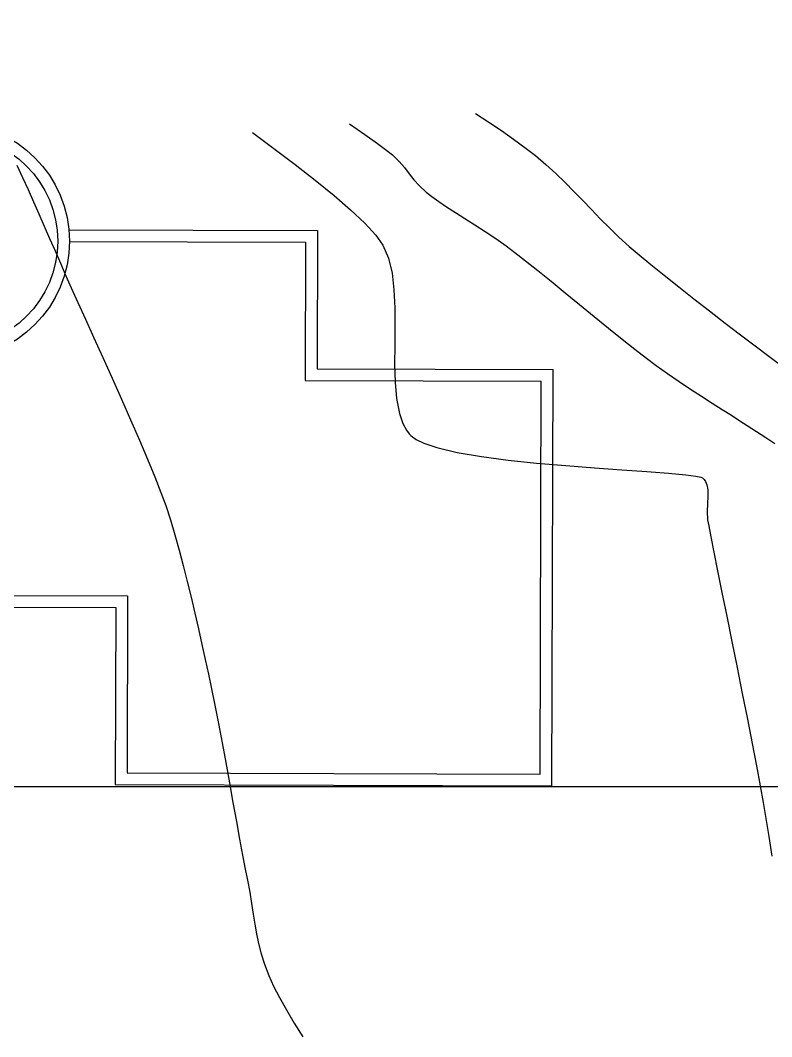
# Model space of a CAD drawing. Header units: feet. Extents: x 26064 to 27719, y 16802 to 28989.
# Drawn here: x 26569.9 to 26633.5, y 17783.9 to 17870 of the extents above; entities that cross this region are included whole.
import ezdxf

# ---------------------------------------------------------------- set-up
doc = ezdxf.new("R2010")
doc.units = ezdxf.units.FT
doc.header["$LTSCALE"] = 50
doc.header["$MEASUREMENT"] = 0
doc.linetypes.add('HIDDEN', pattern=[0.375, 0.25, -0.125])
doc.linetypes.add('HIDN25', pattern=[0.0938, 0.0625, -0.0313])
for name, color, linetype in [('CONT-MJR', 160, 'HIDDEN'), ('CONT-MNR', 55, 'HIDN25'), ('IAN-CHECK', 221, 'Continuous'), ('POOL', 5, 'Continuous')]:
    doc.layers.add(name, color=color, linetype=linetype)

msp = doc.modelspace()

# ---------------------------------------------------------------- linework, layer by layer
at = {"layer": 'CONT-MJR', "color": 7}
for p, q in [((26608.45338, 17862.12382, 630), (26609.55775, 17861.39824, 630)), ((26609.55775, 17861.39824, 630), (26610.6338, 17860.67404, 630)), ((26610.6338, 17860.67404, 630), (26611.66411, 17859.95571, 630)), ((26611.66411, 17859.95571, 630), (26612.63126, 17859.24774, 630)), ((26612.63126, 17859.24774, 630), (26613.51784, 17858.55463, 630)), ((26613.51784, 17858.55463, 630), (26614.40789, 17857.80054, 630)), ((26614.40789, 17857.80054, 630), (26615.2385, 17857.04347, 630)), ((26615.2385, 17857.04347, 630), (26616.02394, 17856.28337, 630)), ((26616.02394, 17856.28337, 630), (26616.77852, 17855.5202, 630)), ((26616.77852, 17855.5202, 630), (26617.51652, 17854.75394, 630)), ((26617.51652, 17854.75394, 630), (26618.25222, 17853.98452, 630)), ((26618.25222, 17853.98452, 630), (26618.99991, 17853.21193, 630)), ((26618.99991, 17853.21193, 630), (26619.77389, 17852.4361, 630)), ((26619.77389, 17852.4361, 630), (26620.58844, 17851.65702, 630)), ((26620.58844, 17851.65702, 630), (26621.45784, 17850.87463, 630)), ((26621.45784, 17850.87463, 630), (26622.29909, 17850.15902, 630)), ((26622.29909, 17850.15902, 630), (26623.29937, 17849.33434, 630)), ((26623.29937, 17849.33434, 630), (26624.42744, 17848.42365, 630)), ((26624.42744, 17848.42365, 630), (26625.65208, 17847.45003, 630)), ((26625.65208, 17847.45003, 630), (26626.94205, 17846.43657, 630)), ((26626.94205, 17846.43657, 630), (26628.26613, 17845.40632, 630)), ((26628.26613, 17845.40632, 630), (26629.59307, 17844.38237, 630)), ((26629.59307, 17844.38237, 630), (26630.89166, 17843.38778, 630)), ((26630.89166, 17843.38778, 630), (26632.13067, 17842.44564, 630)), ((26632.13067, 17842.44564, 630), (26633.27885, 17841.57902, 630)), ((26633.27885, 17841.57902, 630), (26634.30498, 17840.81099, 630))]:
    msp.add_line(p, q, dxfattribs=at)
at = {"layer": 'CONT-MNR', "color": 7}
for p, q in [((26597.78478, 17861.24178, 629), (26599.07279, 17860.33464, 629)), ((26599.07279, 17860.33464, 629), (26600.14133, 17859.57147, 629)), ((26569.61088, 17857.75142, 627), (26570.08876, 17856.71758, 627)), ((26593.16763, 17857.81275, 628), (26594.87789, 17856.47511, 628)), ((26601.96689, 17858.06249, 629), (26602.42228, 17857.53889, 629)), ((26602.42228, 17857.53889, 629), (26602.82653, 17857.02806, 629)), ((26602.82653, 17857.02806, 629), (26603.23218, 17856.51925, 629)), ((26570.08876, 17856.71758, 627), (26570.55717, 17855.68428, 627)), ((26603.69177, 17856.00169, 629), (26604.25784, 17855.46463, 629)), ((26570.55717, 17855.68428, 627), (26571.01834, 17854.65054, 627)), ((26606.74203, 17853.74989, 629), (26607.54543, 17853.2445, 629)), ((26607.54543, 17853.2445, 629), (26608.39139, 17852.70866, 629)), ((26572.38065, 17851.53703, 627), (26572.83509, 17850.49185, 627)), ((26572.83509, 17850.49185, 627), (26573.29342, 17849.44137, 627)), ((26573.29342, 17849.44137, 627), (26573.75784, 17848.38463, 627)), ((26601.07361, 17849.88033, 628), (26601.37173, 17848.60704, 628)), ((26612.68087, 17849.6503, 629), (26613.71033, 17848.82721, 629)), ((26601.37173, 17848.60704, 628), (26601.53784, 17847.18738, 628)), ((26614.83666, 17847.91575, 629), (26616.02982, 17846.94385, 629)), ((26601.60753, 17845.66396, 628), (26601.61643, 17844.07938, 628)), ((26619.7096, 17843.94485, 629), (26620.86943, 17843.01052, 629)), ((26601.59428, 17840.89724, 628), (26601.63446, 17839.3849, 628)), ((26601.75629, 17837.98185, 628), (26601.99539, 17836.73072, 628)), ((26628.47903, 17837.60277, 629), (26629.32361, 17837.06662, 629)), ((26579.24034, 17836.17651, 627), (26579.98173, 17834.46809, 627)), ((26630.10729, 17836.56869, 629), (26630.81904, 17836.11077, 629)), ((26602.59494, 17835.31547, 628), (26602.83496, 17834.99751, 628)), ((26630.81904, 17836.11077, 629), (26631.44784, 17835.69463, 629)), ((26631.44784, 17835.69463, 629), (26632.22296, 17835.18395, 629)), ((26603.09674, 17834.73853, 628), (26603.41973, 17834.51589, 628)), ((26604.05695, 17834.20491, 628), (26605.16306, 17833.83072, 628)), ((26580.66912, 17832.84879, 627), (26581.28256, 17831.35751, 627)), ((26608.94055, 17833.07393, 628), (26611.20975, 17832.7772, 628)), ((26611.20975, 17832.7772, 628), (26613.61904, 17832.52506, 628)), ((26627.71784, 17831.22463, 628), (26627.79053, 17831.14281, 628)), ((26627.91033, 17830.96941, 628), (26628.03344, 17830.68629, 628)), ((26581.80211, 17830.03316, 627), (26582.20784, 17828.91463, 627)), ((26628.11791, 17829.69517, 628), (26628.07676, 17829.0715, 628)), ((26628.07676, 17829.0715, 628), (26628.04978, 17828.4107, 628)), ((26582.60394, 17827.70405, 627), (26582.98406, 17826.44836, 627)), ((26628.191, 17827.20187, 628), (26628.37145, 17826.26729, 628)), ((26583.34905, 17825.15675, 627), (26583.69978, 17823.83842, 627)), ((26584.0371, 17822.50257, 627), (26584.36189, 17821.1584, 627)), ((26584.36189, 17821.1584, 627), (26584.67499, 17819.8151, 627)), ((26586.66875, 17810.47102, 627), (26586.97647, 17808.8388, 627)), ((26631.46146, 17810.84005, 628), (26631.86656, 17808.77723, 628)), ((26587.28859, 17807.1518, 627), (26587.59954, 17805.45043, 627)), ((26632.80784, 17803.78463, 628), (26633.03412, 17802.43454, 628)), ((26633.03412, 17802.43454, 628), (26633.27157, 17800.90557, 628)), ((26633.27157, 17800.90557, 628), (26633.51908, 17799.22769, 628)), ((26589.32491, 17796.17193, 627), (26589.48146, 17795.22223, 627)), ((26589.48146, 17795.22223, 627), (26589.6153, 17794.3343, 627)), ((26590.05848, 17791.82873, 627), (26590.27941, 17790.97551, 627)), ((26590.27941, 17790.97551, 627), (26590.5666, 17790.07789, 627)), ((26590.93784, 17789.11463, 627), (26591.33742, 17788.23889, 627)), ((26591.33742, 17788.23889, 627), (26591.84041, 17787.26568, 627)), ((26591.84041, 17787.26568, 627), (26592.43212, 17786.21368, 627)), ((26593.09786, 17785.10159, 627), (26593.82297, 17783.9481, 627))]:
    msp.add_line(p, q, dxfattribs=at)
at = {"layer": 'CONT-MNR', "color": 7, "extrusion": (-0.594469, -0.804119, 0)}
msp.add_line((26589.54537, 17860.52303, 628), (26591.37501, 17859.17041, 628), dxfattribs=at)
at = {"layer": 'CONT-MNR', "color": 7, "extrusion": (0.592876, 0.805294, 0)}
msp.add_line((26600.14133, 17859.57147, 629), (26600.93736, 17858.98542, 629), dxfattribs=at)
at = {"layer": 'CONT-MNR', "color": 7, "extrusion": (-0.60375, -0.797174, 0)}
msp.add_line((26591.37501, 17859.17041, 628), (26593.16763, 17857.81275, 628), dxfattribs=at)
at = {"layer": 'CONT-MNR', "color": 7, "extrusion": (-0.624091, -0.781352, 0)}
msp.add_line((26600.93736, 17858.98542, 629), (26601.40784, 17858.60963, 629), dxfattribs=at)
at = {"layer": 'CONT-MNR', "color": 7, "extrusion": (0.699447, 0.714685, 0)}
msp.add_line((26601.40784, 17858.60963, 629), (26601.96689, 17858.06249, 629), dxfattribs=at)
at = {"layer": 'CONT-MNR', "color": 7, "extrusion": (-0.63256, -0.774511, 0)}
msp.add_line((26594.87789, 17856.47511, 628), (26596.46049, 17855.18257, 628), dxfattribs=at)
at = {"layer": 'CONT-MNR', "color": 7, "extrusion": (0.747739, 0.663993, 0)}
msp.add_line((26603.23218, 17856.51925, 629), (26603.69177, 17856.00169, 629), dxfattribs=at)
at = {"layer": 'CONT-MNR', "color": 7, "extrusion": (0.655151, 0.755498, 0)}
msp.add_line((26596.46049, 17855.18257, 628), (26597.87011, 17853.96018, 628), dxfattribs=at)
at = {"layer": 'CONT-MNR', "color": 7, "extrusion": (-0.622128, -0.782916, 0)}
msp.add_line((26604.25784, 17855.46463, 629), (26604.73911, 17855.0822, 629), dxfattribs=at)
at = {"layer": 'CONT-MNR', "color": 7, "extrusion": (-0.577337, -0.816506, 0)}
msp.add_line((26604.73911, 17855.0822, 629), (26605.32368, 17854.66886, 629), dxfattribs=at)
at = {"layer": 'CONT-MNR', "color": 7, "extrusion": (0.915089, 0.403253, 0)}
msp.add_line((26571.01834, 17854.65054, 627), (26571.4745, 17853.61541, 627), dxfattribs=at)
at = {"layer": 'CONT-MNR', "color": 7, "extrusion": (0.55098, 0.834518, 0)}
msp.add_line((26605.32368, 17854.66886, 629), (26605.99639, 17854.22471, 629), dxfattribs=at)
at = {"layer": 'CONT-MNR', "color": 7, "extrusion": (0.537138, 0.843495, 0)}
msp.add_line((26605.99639, 17854.22471, 629), (26606.74203, 17853.74989, 629), dxfattribs=at)
at = {"layer": 'CONT-MNR', "color": 7, "extrusion": (0.916336, 0.40041, 0)}
msp.add_line((26571.4745, 17853.61541, 627), (26571.92786, 17852.57789, 627), dxfattribs=at)
at = {"layer": 'CONT-MNR', "color": 7, "extrusion": (-0.68728, -0.726392, 0)}
msp.add_line((26597.87011, 17853.96018, 628), (26599.06141, 17852.83302, 628), dxfattribs=at)
at = {"layer": 'CONT-MNR', "color": 7, "extrusion": (0.916992, 0.398906, 0)}
msp.add_line((26571.92786, 17852.57789, 627), (26572.38065, 17851.53703, 627), dxfattribs=at)
at = {"layer": 'CONT-MNR', "color": 7, "extrusion": (0.735436, 0.677595, 0)}
msp.add_line((26599.06141, 17852.83302, 628), (26599.9891, 17851.82615, 628), dxfattribs=at)
at = {"layer": 'CONT-MNR', "color": 7, "extrusion": (-0.54397, -0.839105, 0)}
msp.add_line((26608.39139, 17852.70866, 629), (26609.26474, 17852.14249, 629), dxfattribs=at)
at = {"layer": 'CONT-MNR', "color": 7, "extrusion": (0.812227, 0.583341, 0)}
msp.add_line((26599.9891, 17851.82615, 628), (26600.60784, 17850.96463, 628), dxfattribs=at)
at = {"layer": 'CONT-MNR', "color": 7, "extrusion": (0.558597, 0.829439, 0)}
msp.add_line((26609.26474, 17852.14249, 629), (26610.15028, 17851.54611, 629), dxfattribs=at)
at = {"layer": 'CONT-MNR', "color": 7, "extrusion": (0.918818, 0.394681, 0)}
msp.add_line((26600.60784, 17850.96463, 628), (26601.07361, 17849.88033, 628), dxfattribs=at)
at = {"layer": 'CONT-MNR', "color": 7, "extrusion": (0.578838, 0.815442, 0)}
msp.add_line((26610.15028, 17851.54611, 629), (26611.03284, 17850.91963, 629), dxfattribs=at)
at = {"layer": 'CONT-MNR', "color": 7, "extrusion": (0.602332, 0.798246, 0)}
msp.add_line((26611.03284, 17850.91963, 629), (26611.77836, 17850.35708, 629), dxfattribs=at)
at = {"layer": 'CONT-MNR', "color": 7, "extrusion": (-0.616561, -0.787308, 0)}
msp.add_line((26611.77836, 17850.35708, 629), (26612.68087, 17849.6503, 629), dxfattribs=at)
at = {"layer": 'CONT-MNR', "color": 7, "extrusion": (0.913223, 0.40746, 0)}
msp.add_line((26573.75784, 17848.38463, 627), (26574.21343, 17847.36354, 627), dxfattribs=at)
at = {"layer": 'CONT-MNR', "color": 7, "extrusion": (-0.629059, -0.777357, 0)}
msp.add_line((26613.71033, 17848.82721, 629), (26614.83666, 17847.91575, 629), dxfattribs=at)
at = {"layer": 'CONT-MNR', "color": 7, "extrusion": (0.911458, 0.411392, 0)}
msp.add_line((26574.21343, 17847.36354, 627), (26574.77453, 17846.12039, 627), dxfattribs=at)
at = {"layer": 'CONT-MNR', "color": 7, "extrusion": (0.998955, 0.045701, 0)}
msp.add_line((26601.53784, 17847.18738, 628), (26601.60753, 17845.66396, 628), dxfattribs=at)
at = {"layer": 'CONT-MNR', "color": 7, "extrusion": (0.632526, 0.774539, 0)}
msp.add_line((26616.02982, 17846.94385, 629), (26617.25973, 17845.93945, 629), dxfattribs=at)
at = {"layer": 'CONT-MNR', "color": 7, "extrusion": (0.910762, 0.412932, 0)}
msp.add_line((26574.77453, 17846.12039, 627), (26575.42121, 17844.69408, 627), dxfattribs=at)
at = {"layer": 'CONT-MNR', "color": 7, "extrusion": (-0.632188, -0.774815, 0)}
msp.add_line((26617.25973, 17845.93945, 629), (26618.49634, 17844.93047, 629), dxfattribs=at)
at = {"layer": 'CONT-MNR', "color": 7, "extrusion": (-0.630535, -0.776161, 0)}
msp.add_line((26618.49634, 17844.93047, 629), (26619.7096, 17843.94485, 629), dxfattribs=at)
at = {"layer": 'CONT-MNR', "color": 7, "extrusion": (0.910712, 0.413042, 0)}
msp.add_line((26575.42121, 17844.69408, 627), (26576.13352, 17843.1235, 627), dxfattribs=at)
at = {"layer": 'CONT-MNR', "color": 7, "extrusion": (0.999948, -0.01016, 0)}
msp.add_line((26601.61643, 17844.07938, 628), (26601.60014, 17842.47628, 628), dxfattribs=at)
at = {"layer": 'CONT-MNR', "color": 7, "extrusion": (0.911139, 0.412098, 0)}
msp.add_line((26576.13352, 17843.1235, 627), (26576.89154, 17841.44756, 627), dxfattribs=at)
at = {"layer": 'CONT-MNR', "color": 7, "extrusion": (0.999993, -0.003712, 0)}
msp.add_line((26601.60014, 17842.47628, 628), (26601.59428, 17840.89724, 628), dxfattribs=at)
at = {"layer": 'CONT-MNR', "color": 7, "extrusion": (-0.622036, -0.782989, 0)}
msp.add_line((26620.86943, 17843.01052, 629), (26621.94579, 17842.15542, 629), dxfattribs=at)
at = {"layer": 'CONT-MNR', "color": 7, "extrusion": (0.911984, 0.410226, 0)}
msp.add_line((26576.89154, 17841.44756, 627), (26577.6753, 17839.70514, 627), dxfattribs=at)
at = {"layer": 'CONT-MNR', "color": 7, "extrusion": (-0.613471, -0.789717, 0)}
msp.add_line((26621.94579, 17842.15542, 629), (26622.90861, 17841.40748, 629), dxfattribs=at)
at = {"layer": 'CONT-MNR', "color": 7, "extrusion": (0.599018, 0.800735, 0)}
msp.add_line((26622.90861, 17841.40748, 629), (26623.72784, 17840.79463, 629), dxfattribs=at)
at = {"layer": 'CONT-MNR', "color": 7, "extrusion": (0.58001, 0.81461, 0)}
msp.add_line((26623.72784, 17840.79463, 629), (26624.7118, 17840.09404, 629), dxfattribs=at)
at = {"layer": 'CONT-MNR', "color": 7, "extrusion": (0.913251, 0.407398, 0)}
msp.add_line((26577.6753, 17839.70514, 627), (26578.46488, 17837.93516, 627), dxfattribs=at)
at = {"layer": 'CONT-MNR', "color": 7, "extrusion": (-0.565846, -0.824511, 0)}
msp.add_line((26624.7118, 17840.09404, 629), (26625.68991, 17839.42278, 629), dxfattribs=at)
at = {"layer": 'CONT-MNR', "color": 7, "extrusion": (0.996251, 0.086509, 0)}
msp.add_line((26601.63446, 17839.3849, 628), (26601.75629, 17837.98185, 628), dxfattribs=at)
at = {"layer": 'CONT-MNR', "color": 7, "extrusion": (-0.55429, -0.832323, 0)}
msp.add_line((26625.68991, 17839.42278, 629), (26626.65116, 17838.78263, 629), dxfattribs=at)
at = {"layer": 'CONT-MNR', "color": 7, "extrusion": (0.545347, 0.83821, 0)}
msp.add_line((26626.65116, 17838.78263, 629), (26627.58454, 17838.17537, 629), dxfattribs=at)
at = {"layer": 'CONT-MNR', "color": 7, "extrusion": (0.914998, 0.403458, 0)}
msp.add_line((26578.46488, 17837.93516, 627), (26579.24034, 17836.17651, 627), dxfattribs=at)
at = {"layer": 'CONT-MNR', "color": 7, "extrusion": (-0.539136, -0.842219, 0)}
msp.add_line((26627.58454, 17838.17537, 629), (26628.47903, 17837.60277, 629), dxfattribs=at)
at = {"layer": 'CONT-MNR', "color": 7, "extrusion": (0.536282, 0.844039, 0)}
msp.add_line((26629.32361, 17837.06662, 629), (26630.10729, 17836.56869, 629), dxfattribs=at)
at = {"layer": 'CONT-MNR', "color": 7, "extrusion": (0.944665, 0.328037, 0)}
msp.add_line((26601.99539, 17836.73072, 628), (26602.29503, 17835.86782, 628), dxfattribs=at)
at = {"layer": 'CONT-MNR', "color": 7, "extrusion": (0.878811, 0.477171, 0)}
msp.add_line((26602.29503, 17835.86782, 628), (26602.59494, 17835.31547, 628), dxfattribs=at)
at = {"layer": 'CONT-MNR', "color": 7, "extrusion": (0.920498, 0.390748, 0)}
msp.add_line((26579.98173, 17834.46809, 627), (26580.66912, 17832.84879, 627), dxfattribs=at)
at = {"layer": 'CONT-MNR', "color": 7, "extrusion": (0.732258, 0.681027, 0)}
msp.add_line((26602.83496, 17834.99751, 628), (26602.96784, 17834.85463, 628), dxfattribs=at)
at = {"layer": 'CONT-MNR', "color": 7, "extrusion": (0.669234, 0.743051, 0)}
msp.add_line((26602.96784, 17834.85463, 628), (26603.09674, 17834.73853, 628), dxfattribs=at)
at = {"layer": 'CONT-MNR', "color": 7, "extrusion": (-0.438577, -0.898693, 0)}
msp.add_line((26603.41973, 17834.51589, 628), (26604.05695, 17834.20491, 628), dxfattribs=at)
at = {"layer": 'CONT-MNR', "color": 7, "extrusion": (-0.537822, -0.843058, 0)}
msp.add_line((26632.22296, 17835.18395, 629), (26633.01874, 17834.67629, 629), dxfattribs=at)
at = {"layer": 'CONT-MNR', "color": 7, "extrusion": (-0.535488, -0.844543, 0)}
msp.add_line((26633.01874, 17834.67629, 629), (26633.79203, 17834.18598, 629), dxfattribs=at)
at = {"layer": 'CONT-MNR', "color": 7, "extrusion": (-0.229142, -0.973393, 0)}
msp.add_line((26605.16306, 17833.83072, 628), (26606.8966, 17833.42263, 628), dxfattribs=at)
at = {"layer": 'CONT-MNR', "color": 7, "extrusion": (-0.168174, -0.985757, 0)}
msp.add_line((26606.8966, 17833.42263, 628), (26608.94055, 17833.07393, 628), dxfattribs=at)
at = {"layer": 'CONT-MNR', "color": 7, "extrusion": (-0.086906, -0.996217, 0)}
msp.add_line((26613.61904, 17832.52506, 628), (26616.08326, 17832.31009, 628), dxfattribs=at)
at = {"layer": 'CONT-MNR', "color": 7, "extrusion": (-0.075866, -0.997118, 0)}
msp.add_line((26616.08326, 17832.31009, 628), (26618.51727, 17832.1249, 628), dxfattribs=at)
at = {"layer": 'CONT-MNR', "color": 7, "extrusion": (-0.070048, -0.997544, 0)}
msp.add_line((26618.51727, 17832.1249, 628), (26620.83589, 17831.96208, 628), dxfattribs=at)
at = {"layer": 'CONT-MNR', "color": 7, "extrusion": (-0.069629, -0.997573, 0)}
msp.add_line((26620.83589, 17831.96208, 628), (26622.95398, 17831.81424, 628), dxfattribs=at)
at = {"layer": 'CONT-MNR', "color": 7, "extrusion": (0.930925, 0.36521, 0)}
msp.add_line((26581.28256, 17831.35751, 627), (26581.80211, 17830.03316, 627), dxfattribs=at)
at = {"layer": 'CONT-MNR', "color": 7, "extrusion": (-0.076324, -0.997083, 0)}
msp.add_line((26622.95398, 17831.81424, 628), (26624.78638, 17831.67398, 628), dxfattribs=at)
at = {"layer": 'CONT-MNR', "color": 7, "extrusion": (-0.095413, -0.995438, 0)}
msp.add_line((26624.78638, 17831.67398, 628), (26626.24793, 17831.53389, 628), dxfattribs=at)
at = {"layer": 'CONT-MNR', "color": 7, "extrusion": (-0.137061, -0.990563, 0)}
msp.add_line((26626.24793, 17831.53389, 628), (26627.09293, 17831.41697, 628), dxfattribs=at)
at = {"layer": 'CONT-MNR', "color": 7, "extrusion": (-0.218183, -0.975908, 0)}
msp.add_line((26627.09293, 17831.41697, 628), (26627.50892, 17831.32396, 628), dxfattribs=at)
at = {"layer": 'CONT-MNR', "color": 7, "extrusion": (-0.37165, -0.928373, 0)}
msp.add_line((26627.50892, 17831.32396, 628), (26627.67235, 17831.25854, 628), dxfattribs=at)
at = {"layer": 'CONT-MNR', "color": 7, "extrusion": (0.597669, 0.801743, 0)}
msp.add_line((26627.67235, 17831.25854, 628), (26627.71784, 17831.22463, 628), dxfattribs=at)
at = {"layer": 'CONT-MNR', "color": 7, "extrusion": (0.822728, 0.568436, 0)}
msp.add_line((26627.79053, 17831.14281, 628), (26627.91033, 17830.96941, 628), dxfattribs=at)
at = {"layer": 'CONT-MNR', "color": 7, "extrusion": (0.982509, 0.186215, 0)}
msp.add_line((26628.03344, 17830.68629, 628), (26628.11237, 17830.26983, 628), dxfattribs=at)
at = {"layer": 'CONT-MNR', "color": 7, "extrusion": (0.999954, 0.009629, 0)}
msp.add_line((26628.11237, 17830.26983, 628), (26628.11791, 17829.69517, 628), dxfattribs=at)
at = {"layer": 'CONT-MNR', "color": 7, "extrusion": (0.950417, 0.310977, 0)}
msp.add_line((26582.20784, 17828.91463, 627), (26582.60394, 17827.70405, 627), dxfattribs=at)
at = {"layer": 'CONT-MNR', "color": 7, "extrusion": (0.997556, 0.069874, 0)}
msp.add_line((26628.04978, 17828.4107, 628), (26628.09784, 17827.72463, 628), dxfattribs=at)
at = {"layer": 'CONT-MNR', "color": 7, "extrusion": (0.984489, 0.175449, 0)}
msp.add_line((26628.09784, 17827.72463, 628), (26628.191, 17827.20187, 628), dxfattribs=at)
at = {"layer": 'CONT-MNR', "color": 7, "extrusion": (0.962315, 0.271937, 0)}
msp.add_line((26582.98406, 17826.44836, 627), (26583.34905, 17825.15675, 627), dxfattribs=at)
at = {"layer": 'CONT-MNR', "color": 7, "extrusion": (0.980954, 0.194241, 0)}
msp.add_line((26628.37145, 17826.26729, 628), (26628.62671, 17824.97817, 628), dxfattribs=at)
at = {"layer": 'CONT-MNR', "color": 7, "extrusion": (0.98054, 0.19632, 0)}
msp.add_line((26628.62671, 17824.97817, 628), (26628.94432, 17823.3918, 628), dxfattribs=at)
at = {"layer": 'CONT-MNR', "color": 7, "extrusion": (0.969565, 0.244832, 0)}
msp.add_line((26583.69978, 17823.83842, 627), (26584.0371, 17822.50257, 627), dxfattribs=at)
at = {"layer": 'CONT-MNR', "color": 7, "extrusion": (0.980348, 0.197274, 0)}
msp.add_line((26628.94432, 17823.3918, 628), (26629.31183, 17821.5655, 628), dxfattribs=at)
at = {"layer": 'CONT-MNR', "color": 7, "extrusion": (0.980285, 0.197589, 0)}
msp.add_line((26629.31183, 17821.5655, 628), (26629.71676, 17819.55654, 628), dxfattribs=at)
at = {"layer": 'CONT-MNR', "color": 7, "extrusion": (0.975246, 0.221121, 0)}
msp.add_line((26584.67499, 17819.8151, 627), (26584.97728, 17818.48188, 627), dxfattribs=at)
at = {"layer": 'CONT-MNR', "color": 7, "extrusion": (0.980312, 0.197453, 0)}
msp.add_line((26629.71676, 17819.55654, 628), (26630.14665, 17817.42222, 628), dxfattribs=at)
at = {"layer": 'CONT-MNR', "color": 7, "extrusion": (0.976133, 0.217171, 0)}
msp.add_line((26584.97728, 17818.48188, 627), (26585.26961, 17817.16792, 627), dxfattribs=at)
at = {"layer": 'CONT-MNR', "color": 7, "extrusion": (0.980417, 0.196935, 0)}
msp.add_line((26630.14665, 17817.42222, 628), (26630.58904, 17815.21983, 628), dxfattribs=at)
at = {"layer": 'CONT-MNR', "color": 7, "extrusion": (0.976576, 0.215172, 0)}
msp.add_line((26585.26961, 17817.16792, 627), (26585.55284, 17815.88244, 627), dxfattribs=at)
at = {"layer": 'CONT-MNR', "color": 7, "extrusion": (0.976565, 0.215221, 0)}
msp.add_line((26585.55284, 17815.88244, 627), (26585.82784, 17814.63463, 627), dxfattribs=at)
at = {"layer": 'CONT-MNR', "color": 7, "extrusion": (0.978055, 0.208348, 0)}
msp.add_line((26585.82784, 17814.63463, 627), (26586.08885, 17813.40936, 627), dxfattribs=at)
at = {"layer": 'CONT-MNR', "color": 7, "extrusion": (0.980598, 0.196028, 0)}
msp.add_line((26630.58904, 17815.21983, 628), (26631.03147, 17813.00668, 628), dxfattribs=at)
at = {"layer": 'CONT-MNR', "color": 7, "extrusion": (0.980325, 0.19739, 0)}
msp.add_line((26586.08885, 17813.40936, 627), (26586.37101, 17812.00801, 627), dxfattribs=at)
at = {"layer": 'CONT-MNR', "color": 7, "extrusion": (0.98087, 0.194665, 0)}
msp.add_line((26631.03147, 17813.00668, 628), (26631.46146, 17810.84005, 628), dxfattribs=at)
at = {"layer": 'CONT-MNR', "color": 7, "extrusion": (0.98175, 0.190176, 0)}
msp.add_line((26586.37101, 17812.00801, 627), (26586.66875, 17810.47102, 627), dxfattribs=at)
at = {"layer": 'CONT-MNR', "color": 7, "extrusion": (0.983312, 0.18193, 0)}
msp.add_line((26586.97647, 17808.8388, 627), (26587.28859, 17807.1518, 627), dxfattribs=at)
at = {"layer": 'CONT-MNR', "color": 7, "extrusion": (0.981812, 0.189856, 0)}
msp.add_line((26631.86656, 17808.77723, 628), (26632.23429, 17806.87553, 628), dxfattribs=at)
at = {"layer": 'CONT-MNR', "color": 7, "extrusion": (0.982628, 0.185584, 0)}
msp.add_line((26632.23429, 17806.87553, 628), (26632.55221, 17805.19223, 628), dxfattribs=at)
at = {"layer": 'CONT-MNR', "color": 7, "extrusion": (0.983913, 0.17865, 0)}
msp.add_line((26587.59954, 17805.45043, 627), (26587.90373, 17803.77513, 627), dxfattribs=at)
at = {"layer": 'CONT-MNR', "color": 7, "extrusion": (0.983907, 0.178684, 0)}
msp.add_line((26632.55221, 17805.19223, 628), (26632.80784, 17803.78463, 628), dxfattribs=at)
at = {"layer": 'CONT-MNR', "color": 7, "extrusion": (0.983942, 0.17849, 0)}
msp.add_line((26587.90373, 17803.77513, 627), (26588.19557, 17802.16632, 627), dxfattribs=at)
at = {"layer": 'CONT-MNR', "color": 7, "extrusion": (0.983772, 0.179422, 0)}
msp.add_line((26588.19557, 17802.16632, 627), (26588.46948, 17800.66444, 627), dxfattribs=at)
at = {"layer": 'CONT-MNR', "color": 7, "extrusion": (0.983338, 0.181785, 0)}
msp.add_line((26588.46948, 17800.66444, 627), (26588.71989, 17799.30991, 627), dxfattribs=at)
at = {"layer": 'CONT-MNR', "color": 7, "extrusion": (0.982481, 0.186361, 0)}
msp.add_line((26588.71989, 17799.30991, 627), (26588.9412, 17798.14316, 627), dxfattribs=at)
at = {"layer": 'CONT-MNR', "color": 7, "extrusion": (0.980795, 0.195042, 0)}
msp.add_line((26588.9412, 17798.14316, 627), (26589.12784, 17797.20463, 627), dxfattribs=at)
at = {"layer": 'CONT-MNR', "color": 7, "extrusion": (0.982275, 0.187444, 0)}
msp.add_line((26589.12784, 17797.20463, 627), (26589.32491, 17796.17193, 627), dxfattribs=at)
at = {"layer": 'CONT-MNR', "color": 7, "extrusion": (0.988625, 0.150403, 0)}
msp.add_line((26589.6153, 17794.3343, 627), (26589.74422, 17793.48689, 627), dxfattribs=at)
at = {"layer": 'CONT-MNR', "color": 7, "extrusion": (0.985656, 0.16877, 0)}
msp.add_line((26589.74422, 17793.48689, 627), (26589.88601, 17792.65878, 627), dxfattribs=at)
at = {"layer": 'CONT-MNR', "color": 7, "extrusion": (0.979089, 0.203431, 0)}
msp.add_line((26589.88601, 17792.65878, 627), (26590.05848, 17791.82873, 627), dxfattribs=at)
at = {"layer": 'CONT-MNR', "color": 7, "extrusion": (0.933099, 0.35962, 0)}
msp.add_line((26590.5666, 17790.07789, 627), (26590.93784, 17789.11463, 627), dxfattribs=at)
at = {"layer": 'CONT-MNR', "color": 7, "extrusion": (0.858006, 0.51364, 0)}
msp.add_line((26592.43212, 17786.21368, 627), (26593.09786, 17785.10159, 627), dxfattribs=at)
at = {"layer": 'IAN-CHECK', "color": 7}
msp.add_lwpolyline([(26465.80042, 17928.83939), (26634.6073, 17928.83939), (26634.6073, 17805.10663), (26465.80042, 17805.10663)], close=True, dxfattribs=at)
at = {"layer": 'POOL', "color": 7}
for p, q in [((26574.01753, 17852.28312), (26595.05914, 17852.22171)), ((26595.05914, 17852.22171), (26595.02493, 17840.49811)), ((26574.06472, 17851.28338), (26594.05663, 17851.22503)), ((26594.05663, 17851.22503), (26594.02241, 17839.50143)), ((26595.02493, 17840.49811), (26615.01684, 17840.43976)), ((26614.91394, 17805.18236), (26615.01684, 17840.43976)), ((26594.02241, 17839.50143), (26614.01433, 17839.44308)), ((26613.91726, 17806.18488), (26614.01433, 17839.44308)), ((26563.98124, 17821.32468), (26578.97517, 17821.28092)), ((26578.97517, 17821.28092), (26578.93141, 17806.28698)), ((26562.97872, 17820.328), (26577.97266, 17820.28424)), ((26577.97266, 17820.28424), (26577.9289, 17805.29031)), ((26578.93141, 17806.28698), (26613.91726, 17806.18488)), ((26577.9289, 17805.29031), (26614.91394, 17805.18236))]:
    msp.add_line(p, q, dxfattribs=at)
for radius in [9.996, 8.9964]:
    msp.add_circle((26564.06876, 17851.31255), radius, dxfattribs=at)

doc.saveas('drawing.dxf')
